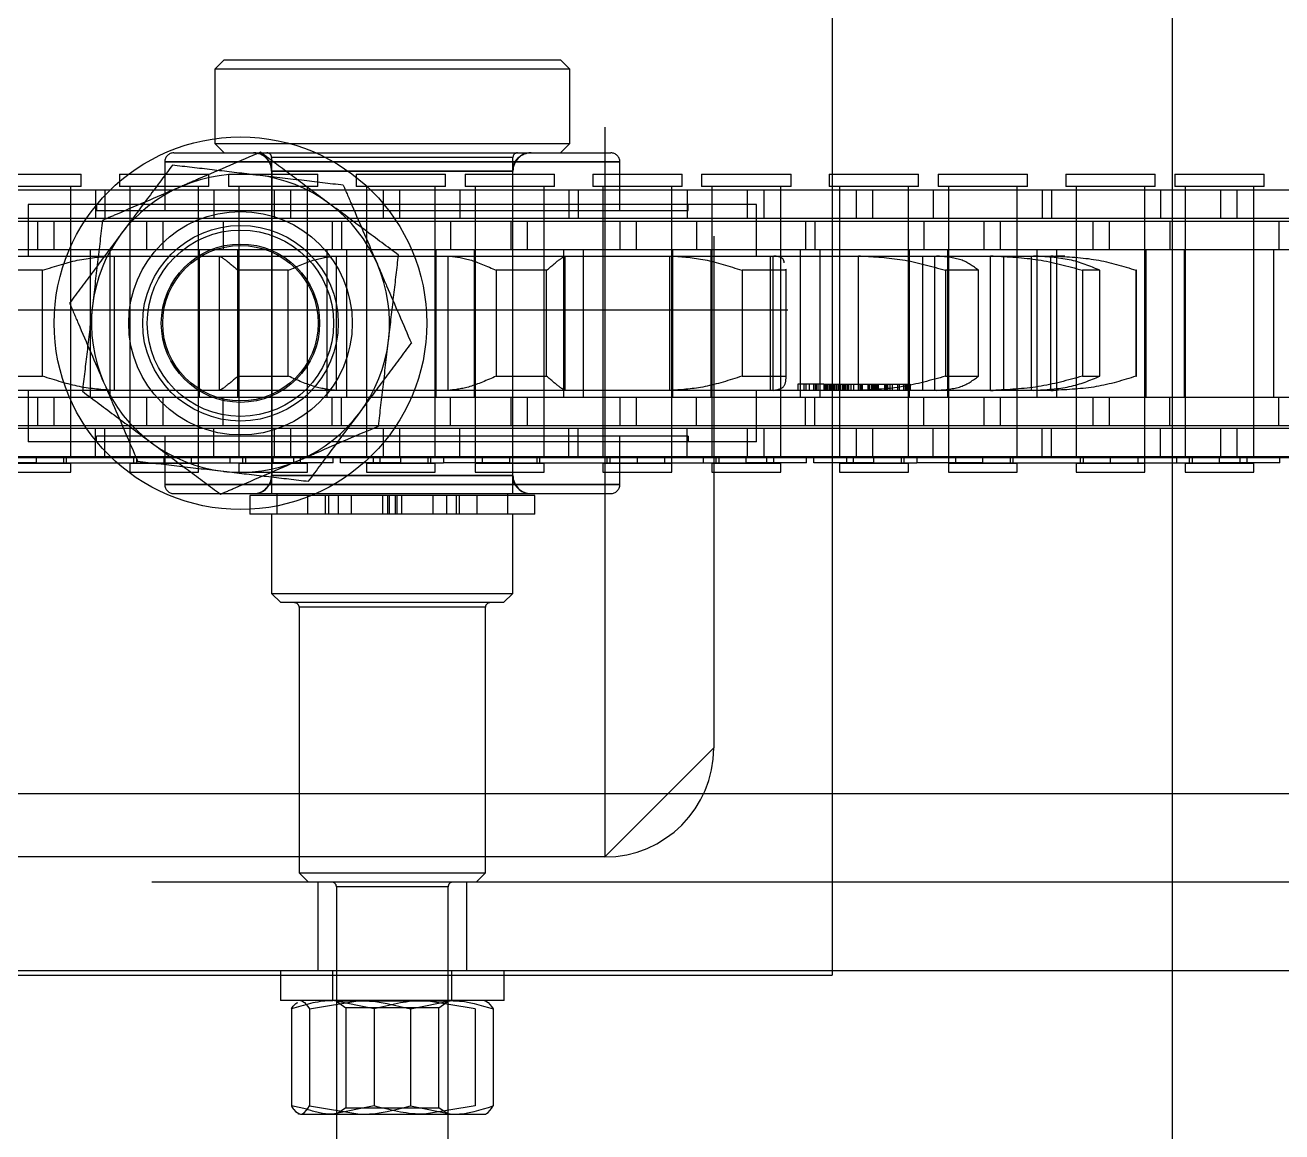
# Model space of a CAD drawing. Header units: metres. Extents: x 0 to 21025, y 0 to 14850.
# Drawn here: x 5740 to 5807.4, y 9038 to 9097.4 of the extents above; entities that cross this region are included whole.
import ezdxf

# ---------------------------------------------------------------- set-up
doc = ezdxf.new("R2010")
doc.units = ezdxf.units.M
doc.header["$LTSCALE"] = 25
doc.linetypes.add('HIDDEN2', pattern=[4.7625, 3.175, -1.5875])
doc.layers.add('SL4', color=4, linetype='Continuous')
doc.layers.add('ST1', color=7, linetype='HIDDEN2')

msp = doc.modelspace()

# ---------------------------------------------------------------- linework, layer by layer
at = {"layer": 'SL4'}
for p, q in [((5540.514, 9056.144), (6330.277, 9056.144)), ((6490.517, 9046.619), (5540.514, 9046.619)), ((5719.777, 9046.384), (5753.674, 9046.384)), ((5753.674, 9046.619), (5753.674, 9045.019)), ((5765.674, 9045.019), (5765.674, 9046.619)), ((5765.674, 9046.384), (5783.277, 9046.384)), ((5783.277, 9046.619), (5783.277, 9046.384)), ((5801.527, 9046.619), (5801.527, 9003.134)), ((5765.674, 9045.019), (5753.674, 9045.019)), ((5755.232, 9044.572), (5757.94, 9045.019)), ((5760.647, 9044.572), (5762.868, 9045.019)), ((5764.747, 9044.977), (5764.674, 9045.019)), ((5754.259, 9044.572), (5754.259, 9039.365)), ((5755.232, 9044.572), (5755.232, 9039.365)), ((5760.647, 9044.572), (5760.647, 9039.365)), ((5765.089, 9044.572), (5765.089, 9039.365)), ((5755.08, 9039.188), (5754.259, 9039.365)), ((5755.232, 9039.365), (5757.94, 9038.919)), ((5760.647, 9039.365), (5762.868, 9038.919)), ((5754.602, 9038.96), (5754.674, 9038.919)), ((5754.746, 9038.919), (5757.94, 9038.919)), ((5756.674, 9038.919), (5756.674, 9031.884)), ((5757.94, 9038.919), (5762.868, 9038.919)), ((5762.674, 9031.884), (5762.674, 9038.919)), ((5762.868, 9038.919), (5764.67, 9038.919)), ((5764.674, 9038.919), (5764.747, 9038.96))]:
    msp.add_line(p, q, dxfattribs=at)
for points, knots in [([(5754.259, 9044.572), (5754.3, 9044.641), (5754.413, 9044.833), (5754.531, 9044.886), (5754.606, 9044.92)], [0, 0, 0, 0, 0.360683, 1, 1, 1, 1]), ([(5754.746, 9045.019), (5754.79, 9045.012), (5754.955, 9044.987), (5755.115, 9044.747), (5755.232, 9044.572)], [0, 0, 0, 0, 0.268634, 1, 1, 1, 1]), ([(5757.94, 9045.019), (5758.004, 9045.018), (5758.918, 9045.012), (5759.814, 9044.784), (5760.647, 9044.572)], [0, 0, 0, 0, 0.070201, 1, 1, 1, 1]), ([(5762.868, 9045.019), (5762.921, 9045.018), (5763.671, 9045.012), (5764.406, 9044.784), (5765.089, 9044.572)], [0, 0, 0, 0, 0.070201, 1, 1, 1, 1]), ([(5764.603, 9045.019), (5764.647, 9045.012), (5764.812, 9044.987), (5764.972, 9044.747), (5765.089, 9044.572)], [0, 0, 0, 0, 0.268634, 1, 1, 1, 1]), ([(5754.259, 9039.365), (5754.3, 9039.298), (5754.459, 9039.036), (5754.623, 9038.969), (5754.746, 9038.919)], [0, 0, 0, 0, 0.257551, 1, 1, 1, 1]), ([(5754.746, 9038.919), (5754.79, 9038.925), (5754.955, 9038.95), (5755.115, 9039.19), (5755.232, 9039.365)], [0, 0, 0, 0, 0.268634, 1, 1, 1, 1]), ([(5757.94, 9038.919), (5758.004, 9038.919), (5758.918, 9038.925), (5759.814, 9039.153), (5760.647, 9039.365)], [0, 0, 0, 0, 0.070201, 1, 1, 1, 1]), ([(5762.868, 9038.919), (5762.921, 9038.919), (5763.671, 9038.925), (5764.406, 9039.153), (5765.089, 9039.365)], [0, 0, 0, 0, 0.070201, 1, 1, 1, 1]), ([(5764.603, 9038.919), (5764.647, 9038.925), (5764.812, 9038.95), (5764.972, 9039.19), (5765.089, 9039.365)], [0, 0, 0, 0, 0.2686336, 1, 1, 1, 1])]:
    msp.add_open_spline(points, degree=3, knots=knots, dxfattribs=at)
at = {"layer": 'ST1'}
for p, q in [((5771.077, 9330.034), (5771.077, 9052.734)), ((5776.927, 9324.184), (5776.927, 9058.584)), ((5783.277, 9121.619), (5783.277, 9046.619)), ((5801.527, 9121.619), (5801.527, 9046.619)), ((5750.649, 9095.529), (5750.149, 9095.029)), ((5750.649, 9095.529), (5768.699, 9095.529)), ((5769.199, 9095.029), (5768.699, 9095.529)), ((5769.199, 9095.029), (5750.149, 9095.029)), ((5750.149, 9095.029), (5750.149, 9091.029)), ((5769.199, 9091.029), (5769.199, 9095.029)), ((5750.149, 9091.029), (5769.199, 9091.029)), ((5750.149, 9091.029), (5750.649, 9090.529)), ((5768.699, 9090.529), (5769.199, 9091.029)), ((5747.459, 9090.04), (5747.459, 9087.44)), ((5747.459, 9090.04), (5771.889, 9090.04)), ((5771.889, 9090.04), (5747.459, 9090.04)), ((5747.948, 9090.529), (5771.401, 9090.529)), ((5766.149, 9090.279), (5753.199, 9090.279)), ((5753.199, 9090.279), (5753.199, 9072.239)), ((5766.149, 9072.239), (5766.149, 9090.279)), ((5771.889, 9087.44), (5771.889, 9090.04)), ((5738.178, 9089.384), (5742.975, 9089.384)), ((5742.975, 9088.725), (5742.975, 9089.384)), ((5745.03, 9089.384), (5749.827, 9089.384)), ((5745.03, 9089.384), (5745.03, 9088.725)), ((5749.827, 9088.725), (5749.827, 9089.384)), ((5750.878, 9089.384), (5755.675, 9089.384)), ((5750.878, 9089.384), (5750.878, 9088.725)), ((5753.199, 9089.551), (5753.199, 9073.216)), ((5766.125, 9089.551), (5753.224, 9089.551)), ((5753.224, 9073.216), (5753.224, 9089.551)), ((5753.224, 9089.551), (5766.125, 9089.551)), ((5755.675, 9088.725), (5755.675, 9089.384)), ((5757.73, 9089.384), (5762.527, 9089.384)), ((5757.73, 9089.384), (5757.73, 9088.725)), ((5762.527, 9088.725), (5762.527, 9089.384)), ((5763.578, 9089.384), (5768.375, 9089.384)), ((5763.578, 9089.384), (5763.578, 9088.725)), ((5766.125, 9089.551), (5766.125, 9073.216)), ((5766.149, 9073.216), (5766.149, 9089.551)), ((5768.375, 9088.725), (5768.375, 9089.384)), ((5770.43, 9089.384), (5775.227, 9089.384)), ((5770.43, 9089.384), (5770.43, 9088.725)), ((5775.227, 9088.725), (5775.227, 9089.384)), ((5776.278, 9089.384), (5781.075, 9089.384)), ((5776.278, 9089.384), (5776.278, 9088.725)), ((5781.075, 9088.725), (5781.075, 9089.384)), ((5783.13, 9089.384), (5787.927, 9089.384)), ((5783.13, 9089.384), (5783.13, 9088.725)), ((5787.927, 9088.725), (5787.927, 9089.384)), ((5788.978, 9089.384), (5793.775, 9089.384)), ((5788.978, 9089.384), (5788.978, 9088.725)), ((5793.775, 9088.725), (5793.775, 9089.384)), ((5795.83, 9089.384), (5800.627, 9089.384)), ((5795.83, 9089.384), (5795.83, 9088.725)), ((5800.627, 9088.725), (5800.627, 9089.384)), ((5801.678, 9089.384), (5806.475, 9089.384)), ((5801.678, 9089.384), (5801.678, 9088.725)), ((5806.475, 9088.725), (5806.475, 9089.384)), ((5742.975, 9088.725), (5738.178, 9088.725)), ((5742.422, 9074.227), (5742.422, 9088.725)), ((5749.827, 9088.725), (5745.03, 9088.725)), ((5745.583, 9088.725), (5745.583, 9074.227)), ((5749.273, 9074.227), (5749.273, 9088.725)), ((5755.675, 9088.725), (5750.878, 9088.725)), ((5751.432, 9088.725), (5751.432, 9074.227)), ((5755.122, 9074.227), (5755.122, 9088.725)), ((5762.527, 9088.725), (5757.73, 9088.725)), ((5758.283, 9088.725), (5758.283, 9074.227)), ((5761.973, 9074.227), (5761.973, 9088.725)), ((5768.375, 9088.725), (5763.578, 9088.725)), ((5764.132, 9088.725), (5764.132, 9074.227)), ((5767.822, 9074.227), (5767.822, 9088.725)), ((5775.227, 9088.725), (5770.43, 9088.725)), ((5770.983, 9088.725), (5770.983, 9074.227)), ((5774.673, 9074.227), (5774.673, 9088.725)), ((5781.075, 9088.725), (5776.278, 9088.725)), ((5776.832, 9088.725), (5776.832, 9074.227)), ((5780.522, 9074.227), (5780.522, 9088.725)), ((5787.927, 9088.725), (5783.13, 9088.725)), ((5783.683, 9088.725), (5783.683, 9074.227)), ((5787.373, 9074.227), (5787.373, 9088.725)), ((5793.775, 9088.725), (5788.978, 9088.725)), ((5789.532, 9088.725), (5789.532, 9074.227)), ((5793.222, 9074.227), (5793.222, 9088.725)), ((5800.627, 9088.725), (5795.83, 9088.725)), ((5796.383, 9088.725), (5796.383, 9074.227)), ((5800.073, 9074.227), (5800.073, 9088.725)), ((5806.475, 9088.725), (5801.678, 9088.725)), ((5802.232, 9088.725), (5802.232, 9074.227)), ((5805.922, 9074.227), (5805.922, 9088.725)), ((5734.657, 9088.541), (5743.752, 9088.541)), ((5742.422, 9087.021), (5742.422, 9088.541)), ((5743.752, 9088.541), (5743.752, 9087.021)), ((5743.752, 9088.541), (5750.102, 9088.541)), ((5744.253, 9088.541), (5744.253, 9087.021)), ((5745.583, 9088.541), (5745.583, 9087.021)), ((5749.273, 9087.021), (5749.273, 9088.541)), ((5750.102, 9088.541), (5750.102, 9087.021)), ((5750.102, 9088.541), (5759.197, 9088.541)), ((5751.432, 9088.541), (5751.432, 9087.021)), ((5753.348, 9087.021), (5753.348, 9088.541)), ((5754.208, 9088.541), (5754.208, 9087.021)), ((5755.122, 9087.021), (5755.122, 9088.541)), ((5758.283, 9088.541), (5758.283, 9087.021)), ((5759.197, 9088.541), (5760.057, 9088.541)), ((5759.197, 9087.021), (5759.197, 9088.541)), ((5760.057, 9088.541), (5769.152, 9088.541)), ((5760.057, 9088.541), (5760.057, 9087.021)), ((5761.973, 9087.021), (5761.973, 9088.541)), ((5763.303, 9088.541), (5763.303, 9087.021)), ((5764.132, 9088.541), (5764.132, 9087.021)), ((5767.822, 9087.021), (5767.822, 9088.541)), ((5769.152, 9088.541), (5769.152, 9087.021)), ((5769.152, 9088.541), (5775.502, 9088.541)), ((5769.653, 9088.541), (5769.653, 9087.021)), ((5770.983, 9088.541), (5770.983, 9087.021)), ((5774.673, 9087.021), (5774.673, 9088.541)), ((5775.502, 9088.541), (5775.502, 9087.021)), ((5775.502, 9088.541), (5784.597, 9088.541)), ((5776.832, 9088.541), (5776.832, 9087.021)), ((5778.748, 9087.021), (5778.748, 9088.541)), ((5779.608, 9088.541), (5779.608, 9087.021)), ((5780.522, 9087.021), (5780.522, 9088.541)), ((5783.683, 9088.541), (5783.683, 9087.021)), ((5784.597, 9088.541), (5785.457, 9088.541)), ((5784.597, 9087.021), (5784.597, 9088.541)), ((5785.457, 9088.541), (5794.552, 9088.541)), ((5785.457, 9088.541), (5785.457, 9087.021)), ((5787.373, 9087.021), (5787.373, 9088.541)), ((5788.703, 9088.541), (5788.703, 9087.021)), ((5789.532, 9088.541), (5789.532, 9087.021)), ((5793.222, 9087.021), (5793.222, 9088.541)), ((5794.552, 9088.541), (5794.552, 9087.021)), ((5794.552, 9088.541), (5800.902, 9088.541)), ((5795.053, 9088.541), (5795.053, 9087.021)), ((5796.383, 9088.541), (5796.383, 9087.021)), ((5800.073, 9087.021), (5800.073, 9088.541)), ((5800.902, 9088.541), (5800.902, 9087.021)), ((5800.902, 9088.541), (5809.997, 9088.541)), ((5802.232, 9088.541), (5802.232, 9087.021)), ((5804.148, 9087.021), (5804.148, 9088.541)), ((5805.008, 9088.541), (5805.008, 9087.021)), ((5805.922, 9087.021), (5805.922, 9088.541)), ((5740.13, 9087.759), (5740.13, 9084.989)), ((5779.218, 9087.759), (5740.13, 9087.759)), ((5743.795, 9087.759), (5743.795, 9087.44)), ((5743.795, 9087.44), (5775.554, 9087.44)), ((5775.554, 9087.44), (5775.554, 9087.759)), ((5779.218, 9084.989), (5779.218, 9087.759)), ((5734.657, 9087.021), (5743.752, 9087.021)), ((5737.402, 9086.869), (5746.497, 9086.869)), ((5740.649, 9085.349), (5740.649, 9086.869)), ((5741.508, 9086.869), (5741.508, 9085.349)), ((5742.422, 9085.349), (5742.422, 9086.869)), ((5743.752, 9087.021), (5750.102, 9087.021)), ((5745.583, 9086.869), (5745.583, 9085.349)), ((5746.497, 9086.869), (5747.357, 9086.869)), ((5746.497, 9085.349), (5746.497, 9086.869)), ((5747.357, 9086.869), (5756.452, 9086.869)), ((5747.357, 9086.869), (5747.357, 9085.349)), ((5749.273, 9085.349), (5749.273, 9086.869)), ((5750.102, 9087.021), (5759.197, 9087.021)), ((5750.603, 9086.869), (5750.603, 9085.349)), ((5751.432, 9086.869), (5751.432, 9085.349)), ((5755.122, 9085.349), (5755.122, 9086.869)), ((5756.452, 9086.869), (5756.452, 9085.349)), ((5756.452, 9086.869), (5762.802, 9086.869)), ((5756.953, 9086.869), (5756.953, 9085.349)), ((5758.283, 9086.869), (5758.283, 9085.349)), ((5759.197, 9087.021), (5760.057, 9087.021)), ((5760.057, 9087.021), (5769.152, 9087.021)), ((5761.973, 9085.349), (5761.973, 9086.869)), ((5762.802, 9086.869), (5762.802, 9085.349)), ((5762.802, 9086.869), (5771.897, 9086.869)), ((5764.132, 9086.869), (5764.132, 9085.349)), ((5766.048, 9085.349), (5766.048, 9086.869)), ((5766.908, 9086.869), (5766.908, 9085.349)), ((5767.822, 9085.349), (5767.822, 9086.869)), ((5769.152, 9087.021), (5775.502, 9087.021)), ((5770.983, 9086.869), (5770.983, 9085.349)), ((5771.897, 9086.869), (5772.757, 9086.869)), ((5771.897, 9085.349), (5771.897, 9086.869)), ((5772.757, 9086.869), (5781.852, 9086.869)), ((5772.757, 9086.869), (5772.757, 9085.349)), ((5774.673, 9085.349), (5774.673, 9086.869)), ((5775.502, 9087.021), (5784.597, 9087.021)), ((5776.003, 9086.869), (5776.003, 9085.349)), ((5776.832, 9086.869), (5776.832, 9085.349)), ((5780.522, 9085.349), (5780.522, 9086.869)), ((5781.852, 9086.869), (5781.852, 9085.349)), ((5781.852, 9086.869), (5788.202, 9086.869)), ((5782.353, 9086.869), (5782.353, 9085.349)), ((5783.683, 9086.869), (5783.683, 9085.349)), ((5784.597, 9087.021), (5785.457, 9087.021)), ((5785.457, 9087.021), (5794.552, 9087.021)), ((5787.373, 9085.349), (5787.373, 9086.869)), ((5788.202, 9086.869), (5788.202, 9085.349)), ((5788.202, 9086.869), (5797.297, 9086.869)), ((5789.532, 9086.869), (5789.532, 9085.349)), ((5791.448, 9085.349), (5791.448, 9086.869)), ((5792.308, 9086.869), (5792.308, 9085.349)), ((5793.222, 9085.349), (5793.222, 9086.869)), ((5794.552, 9087.021), (5800.902, 9087.021)), ((5796.383, 9086.869), (5796.383, 9085.349)), ((5797.297, 9086.869), (5798.157, 9086.869)), ((5797.297, 9085.349), (5797.297, 9086.869)), ((5798.157, 9086.869), (5807.252, 9086.869)), ((5798.157, 9086.869), (5798.157, 9085.349)), ((5800.073, 9085.349), (5800.073, 9086.869)), ((5800.902, 9087.021), (5809.997, 9087.021)), ((5801.403, 9086.869), (5801.403, 9085.349)), ((5802.232, 9086.869), (5802.232, 9085.349)), ((5805.922, 9085.349), (5805.922, 9086.869)), ((5807.252, 9086.869), (5807.252, 9085.349)), ((5807.252, 9086.869), (5813.602, 9086.869)), ((5737.402, 9085.349), (5746.497, 9085.349)), ((5742.422, 9077.419), (5742.422, 9085.349)), ((5743.468, 9085.349), (5743.468, 9077.419)), ((5744.537, 9077.419), (5744.537, 9085.349)), ((5745.583, 9085.349), (5745.583, 9077.419)), ((5746.497, 9085.349), (5747.357, 9085.349)), ((5747.357, 9085.349), (5756.452, 9085.349)), ((5749.273, 9077.419), (5749.273, 9085.349)), ((5749.317, 9085.349), (5749.317, 9077.419)), ((5751.388, 9077.419), (5751.388, 9085.349)), ((5751.432, 9085.349), (5751.432, 9077.419)), ((5755.122, 9077.419), (5755.122, 9085.349)), ((5756.168, 9085.349), (5756.168, 9077.419)), ((5756.452, 9085.349), (5762.802, 9085.349)), ((5757.237, 9077.419), (5757.237, 9085.349)), ((5758.283, 9085.349), (5758.283, 9077.419)), ((5761.973, 9077.419), (5761.973, 9085.349)), ((5762.017, 9085.349), (5762.017, 9077.419)), ((5762.802, 9085.349), (5771.897, 9085.349)), ((5764.088, 9077.419), (5764.088, 9085.349)), ((5764.132, 9085.349), (5764.132, 9077.419)), ((5767.822, 9077.419), (5767.822, 9085.349)), ((5768.868, 9085.349), (5768.868, 9077.419)), ((5769.937, 9077.419), (5769.937, 9085.349)), ((5770.983, 9085.349), (5770.983, 9077.419)), ((5771.897, 9085.349), (5772.757, 9085.349)), ((5772.757, 9085.349), (5781.852, 9085.349)), ((5774.673, 9077.419), (5774.673, 9085.349)), ((5774.717, 9085.349), (5774.717, 9077.419)), ((5776.788, 9077.419), (5776.788, 9085.349)), ((5776.832, 9085.349), (5776.832, 9077.419)), ((5780.522, 9077.419), (5780.522, 9085.349)), ((5781.568, 9085.349), (5781.568, 9077.419)), ((5781.852, 9085.349), (5788.202, 9085.349)), ((5782.637, 9077.419), (5782.637, 9085.349)), ((5783.683, 9085.349), (5783.683, 9077.419)), ((5787.373, 9077.419), (5787.373, 9085.349)), ((5787.417, 9085.349), (5787.417, 9077.419)), ((5788.202, 9085.349), (5797.297, 9085.349)), ((5789.488, 9077.419), (5789.488, 9085.349)), ((5789.532, 9085.349), (5789.532, 9077.419)), ((5793.222, 9077.419), (5793.222, 9085.349)), ((5794.268, 9085.349), (5794.268, 9077.419)), ((5795.337, 9077.419), (5795.337, 9085.349)), ((5796.383, 9085.349), (5796.383, 9077.419)), ((5797.297, 9085.349), (5798.157, 9085.349)), ((5798.157, 9085.349), (5807.252, 9085.349)), ((5800.073, 9077.419), (5800.073, 9085.349)), ((5800.117, 9085.349), (5800.117, 9077.419)), ((5802.188, 9077.419), (5802.188, 9085.349)), ((5802.232, 9085.349), (5802.232, 9077.419)), ((5805.922, 9077.419), (5805.922, 9085.349)), ((5806.968, 9085.349), (5806.968, 9077.419)), ((5807.252, 9085.349), (5813.602, 9085.349)), ((5739.2, 9084.989), (5744.682, 9084.989)), ((5744.682, 9084.989), (5744.77, 9084.989)), ((5744.77, 9077.779), (5744.77, 9084.989)), ((5744.77, 9084.989), (5750.392, 9084.989)), ((5750.392, 9077.779), (5750.392, 9084.989)), ((5750.392, 9084.989), (5750.399, 9084.989)), ((5750.399, 9084.989), (5756.632, 9084.989)), ((5756.632, 9084.989), (5756.682, 9084.989)), ((5756.682, 9077.779), (5756.682, 9084.989)), ((5756.682, 9084.989), (5762.666, 9084.989)), ((5762.666, 9077.779), (5762.666, 9084.989)), ((5762.666, 9084.989), (5762.716, 9084.989)), ((5762.716, 9084.989), (5768.95, 9084.989)), ((5768.95, 9084.989), (5768.956, 9084.989)), ((5768.956, 9077.779), (5768.956, 9084.989)), ((5768.956, 9084.989), (5774.579, 9084.989)), ((5774.579, 9077.779), (5774.579, 9084.989)), ((5774.579, 9084.989), (5774.667, 9084.989)), ((5774.667, 9084.989), (5780.148, 9084.989)), ((5779.96, 9084.989), (5779.96, 9077.779)), ((5780.11, 9077.779), (5780.11, 9084.989)), ((5780.148, 9084.989), (5784.694, 9084.989)), ((5784.694, 9077.779), (5784.694, 9084.989)), ((5784.694, 9084.989), (5784.809, 9084.989)), ((5784.809, 9084.989), (5784.694, 9084.989)), ((5784.809, 9084.989), (5788.877, 9084.989)), ((5788.13, 9084.989), (5788.13, 9077.779)), ((5788.799, 9077.779), (5788.799, 9084.989)), ((5788.877, 9084.989), (5791.791, 9084.989)), ((5791.791, 9077.779), (5791.791, 9084.989)), ((5791.791, 9084.989), (5791.919, 9084.989)), ((5791.919, 9084.989), (5791.791, 9084.989)), ((5791.919, 9084.989), (5794.084, 9084.989)), ((5792.477, 9084.989), (5792.477, 9077.779)), ((5793.975, 9077.779), (5793.975, 9084.989)), ((5794.084, 9084.989), (5795.014, 9084.989)), ((5795.014, 9077.779), (5795.014, 9084.989)), ((5795.014, 9084.989), (5795.141, 9084.989)), ((5795.141, 9084.989), (5795.014, 9084.989)), ((5795.141, 9084.989), (5795.282, 9084.989)), ((5795.778, 9084.979), (5795.282, 9084.989)), ((5740.904, 9084.227), (5738.528, 9084.227)), ((5740.904, 9078.541), (5740.904, 9084.227)), ((5754.093, 9084.227), (5751.392, 9084.227)), ((5751.392, 9084.227), (5751.392, 9078.541)), ((5754.093, 9078.541), (5754.093, 9084.227)), ((5765.255, 9084.227), (5765.255, 9078.541)), ((5767.956, 9084.227), (5765.255, 9084.227)), ((5767.956, 9078.541), (5767.956, 9084.227)), ((5778.445, 9084.227), (5778.445, 9078.541)), ((5780.82, 9084.227), (5778.445, 9084.227)), ((5780.82, 9084.227), (5780.805, 9084.284)), ((5780.82, 9078.541), (5780.82, 9084.227)), ((5780.822, 9078.483), (5780.822, 9084.284)), ((5789.37, 9084.227), (5789.37, 9078.541)), ((5791.134, 9084.227), (5789.37, 9084.227)), ((5791.134, 9078.541), (5791.134, 9084.227)), ((5796.714, 9084.227), (5796.714, 9078.541)), ((5797.652, 9084.227), (5796.714, 9084.227)), ((5797.652, 9078.541), (5797.652, 9084.227)), ((5799.591, 9084.227), (5799.591, 9078.541)), ((5799.614, 9084.227), (5799.591, 9084.227)), ((5799.614, 9078.541), (5799.614, 9084.227)), ((5701.527, 9082.101), (5928.916, 9082.101)), ((5738.528, 9078.541), (5740.904, 9078.541)), ((5751.392, 9078.541), (5754.093, 9078.541)), ((5765.255, 9078.541), (5767.956, 9078.541)), ((5778.445, 9078.541), (5780.82, 9078.541)), ((5789.37, 9078.541), (5791.134, 9078.541)), ((5796.714, 9078.541), (5797.652, 9078.541)), ((5799.591, 9078.541), (5799.614, 9078.541)), ((5744.682, 9077.779), (5739.2, 9077.779)), ((5740.13, 9077.779), (5740.13, 9075.009)), ((5744.77, 9077.779), (5744.682, 9077.779)), ((5750.392, 9077.779), (5744.77, 9077.779)), ((5750.399, 9077.779), (5750.392, 9077.779)), ((5756.632, 9077.779), (5750.399, 9077.779)), ((5756.682, 9077.779), (5756.632, 9077.779)), ((5762.666, 9077.779), (5756.682, 9077.779)), ((5762.716, 9077.779), (5762.666, 9077.779)), ((5768.95, 9077.779), (5762.716, 9077.779)), ((5768.956, 9077.779), (5768.95, 9077.779)), ((5774.579, 9077.779), (5768.956, 9077.779)), ((5774.667, 9077.779), (5774.579, 9077.779)), ((5780.148, 9077.779), (5774.667, 9077.779)), ((5779.218, 9075.009), (5779.218, 9077.779)), ((5784.694, 9077.779), (5780.148, 9077.779)), ((5782.275, 9078.113), (5781.435, 9078.113)), ((5781.435, 9078.113), (5781.435, 9077.779)), ((5781.77, 9078.113), (5781.77, 9077.779)), ((5781.873, 9078.113), (5781.873, 9077.779)), ((5782.043, 9078.113), (5782.043, 9077.779)), ((5782.427, 9078.113), (5782.275, 9078.113)), ((5782.275, 9078.113), (5782.275, 9077.779)), ((5782.378, 9078.113), (5782.378, 9077.779)), ((5782.842, 9078.113), (5782.427, 9078.113)), ((5782.427, 9078.113), (5782.427, 9077.779)), ((5782.519, 9078.113), (5782.519, 9077.779)), ((5782.842, 9078.113), (5785.271, 9078.113)), ((5782.842, 9078.113), (5782.842, 9077.779)), ((5782.901, 9078.113), (5782.901, 9077.779)), ((5782.902, 9078.113), (5782.902, 9077.779)), ((5782.952, 9078.113), (5782.952, 9077.779)), ((5782.965, 9078.113), (5782.965, 9077.779)), ((5782.966, 9078.113), (5782.966, 9077.779)), ((5783.024, 9078.113), (5783.024, 9077.779)), ((5783.1, 9078.113), (5783.1, 9077.779)), ((5783.109, 9078.113), (5783.109, 9077.779)), ((5783.139, 9078.113), (5783.139, 9077.779)), ((5783.214, 9078.113), (5783.214, 9077.779)), ((5783.216, 9078.113), (5783.216, 9077.779)), ((5783.224, 9078.113), (5783.224, 9077.779)), ((5783.237, 9078.113), (5783.237, 9077.779)), ((5783.33, 9078.113), (5783.33, 9077.779)), ((5783.35, 9078.113), (5783.35, 9077.779)), ((5783.358, 9078.113), (5783.358, 9077.779)), ((5783.427, 9078.113), (5783.427, 9077.779)), ((5783.52, 9078.113), (5783.52, 9077.779)), ((5783.604, 9078.113), (5783.604, 9077.779)), ((5783.683, 9078.113), (5783.683, 9077.779)), ((5783.732, 9078.113), (5783.732, 9077.779)), ((5783.835, 9078.113), (5783.835, 9077.779)), ((5783.868, 9078.113), (5783.868, 9077.779)), ((5783.87, 9078.113), (5783.87, 9077.779)), ((5783.903, 9078.113), (5783.903, 9077.779)), ((5783.942, 9078.113), (5783.942, 9077.779)), ((5783.977, 9078.113), (5783.977, 9077.779)), ((5783.98, 9078.113), (5783.98, 9077.779)), ((5784.005, 9078.113), (5784.005, 9077.779)), ((5784.009, 9078.113), (5784.009, 9077.779)), ((5784.097, 9078.113), (5784.097, 9077.779)), ((5784.111, 9078.113), (5784.111, 9077.779)), ((5784.127, 9078.113), (5784.127, 9077.779)), ((5784.146, 9078.113), (5784.146, 9077.779)), ((5784.154, 9078.113), (5784.154, 9077.779)), ((5784.288, 9078.113), (5784.288, 9077.779)), ((5784.447, 9077.779), (5784.447, 9078.113)), ((5784.809, 9077.779), (5784.694, 9077.779)), ((5784.782, 9077.779), (5784.782, 9078.113)), ((5788.877, 9077.779), (5784.809, 9077.779)), ((5784.83, 9078.113), (5784.83, 9077.779)), ((5784.892, 9078.113), (5784.892, 9077.779)), ((5785.191, 9078.113), (5785.191, 9077.779)), ((5785.232, 9078.113), (5785.232, 9077.779)), ((5785.253, 9078.113), (5785.253, 9077.779)), ((5785.271, 9078.113), (5785.662, 9078.113)), ((5785.271, 9078.113), (5785.271, 9077.779)), ((5785.381, 9078.113), (5785.381, 9077.779)), ((5785.427, 9078.113), (5785.427, 9077.779)), ((5785.507, 9078.113), (5785.507, 9077.779)), ((5785.561, 9078.113), (5785.561, 9077.779)), ((5785.616, 9078.113), (5785.616, 9077.779)), ((5785.633, 9078.113), (5785.633, 9077.779)), ((5785.654, 9078.113), (5785.654, 9077.779)), ((5785.662, 9078.113), (5785.662, 9077.779)), ((5785.662, 9078.113), (5786.509, 9078.113)), ((5785.734, 9078.113), (5785.734, 9077.779)), ((5785.757, 9078.113), (5785.757, 9077.779)), ((5786.092, 9078.113), (5786.092, 9077.779)), ((5786.119, 9078.113), (5786.119, 9077.779)), ((5786.165, 9078.113), (5786.165, 9077.779)), ((5786.203, 9078.113), (5786.203, 9077.779)), ((5786.251, 9078.113), (5786.251, 9077.779)), ((5786.372, 9078.113), (5786.372, 9077.779)), ((5786.509, 9078.113), (5786.509, 9077.779)), ((5786.509, 9078.113), (5786.791, 9078.113)), ((5786.791, 9078.113), (5786.875, 9078.113)), ((5786.791, 9078.113), (5786.791, 9077.779)), ((5786.875, 9078.113), (5786.875, 9077.779)), ((5786.875, 9078.113), (5787.2, 9078.113)), ((5787.11, 9078.113), (5787.11, 9077.779)), ((5787.2, 9078.113), (5787.2, 9077.779)), ((5787.2, 9078.113), (5787.236, 9078.113)), ((5787.236, 9078.113), (5787.236, 9077.779)), ((5787.236, 9078.113), (5787.443, 9078.113)), ((5787.278, 9078.113), (5787.278, 9077.779)), ((5787.316, 9078.113), (5787.316, 9077.779)), ((5787.433, 9078.113), (5787.433, 9077.779)), ((5787.443, 9078.113), (5787.443, 9077.779)), ((5787.443, 9078.113), (5787.478, 9078.113)), ((5787.464, 9078.113), (5787.464, 9077.779)), ((5787.478, 9078.113), (5787.478, 9077.779)), ((5791.791, 9077.779), (5788.877, 9077.779)), ((5791.919, 9077.779), (5791.791, 9077.779)), ((5791.791, 9077.779), (5791.919, 9077.779)), ((5794.084, 9077.779), (5791.919, 9077.779)), ((5795.014, 9077.779), (5794.084, 9077.779)), ((5795.141, 9077.779), (5795.014, 9077.779)), ((5795.014, 9077.779), (5795.141, 9077.779)), ((5795.282, 9077.779), (5795.141, 9077.779)), ((5737.402, 9077.419), (5746.497, 9077.419)), ((5740.649, 9075.899), (5740.649, 9077.419)), ((5741.508, 9077.419), (5741.508, 9075.899)), ((5742.422, 9075.899), (5742.422, 9077.419)), ((5745.583, 9077.419), (5745.583, 9075.899)), ((5746.497, 9077.419), (5747.357, 9077.419)), ((5746.497, 9075.899), (5746.497, 9077.419)), ((5747.357, 9077.419), (5756.452, 9077.419)), ((5747.357, 9077.419), (5747.357, 9075.899)), ((5749.273, 9075.899), (5749.273, 9077.419)), ((5750.603, 9075.899), (5750.603, 9077.419)), ((5751.432, 9077.419), (5751.432, 9075.899)), ((5755.122, 9075.899), (5755.122, 9077.419)), ((5756.452, 9075.899), (5756.452, 9077.419)), ((5756.452, 9077.419), (5762.802, 9077.419)), ((5756.953, 9075.899), (5756.953, 9077.419)), ((5758.283, 9077.419), (5758.283, 9075.899)), ((5761.973, 9075.899), (5761.973, 9077.419)), ((5762.802, 9075.899), (5762.802, 9077.419)), ((5762.802, 9077.419), (5771.897, 9077.419)), ((5764.132, 9077.419), (5764.132, 9075.899)), ((5766.048, 9075.899), (5766.048, 9077.419)), ((5766.908, 9077.419), (5766.908, 9075.899)), ((5767.822, 9075.899), (5767.822, 9077.419)), ((5770.983, 9077.419), (5770.983, 9075.899)), ((5771.897, 9077.419), (5772.757, 9077.419)), ((5771.897, 9075.899), (5771.897, 9077.419)), ((5772.757, 9077.419), (5781.852, 9077.419)), ((5772.757, 9077.419), (5772.757, 9075.899)), ((5774.673, 9075.899), (5774.673, 9077.419)), ((5776.003, 9075.899), (5776.003, 9077.419)), ((5776.832, 9077.419), (5776.832, 9075.899)), ((5780.522, 9075.899), (5780.522, 9077.419)), ((5781.852, 9075.899), (5781.852, 9077.419)), ((5781.852, 9077.419), (5788.202, 9077.419)), ((5782.353, 9075.899), (5782.353, 9077.419)), ((5783.683, 9077.419), (5783.683, 9075.899)), ((5787.373, 9075.899), (5787.373, 9077.419)), ((5788.202, 9075.899), (5788.202, 9077.419)), ((5788.202, 9077.419), (5797.297, 9077.419)), ((5789.532, 9077.419), (5789.532, 9075.899)), ((5791.448, 9075.899), (5791.448, 9077.419)), ((5792.308, 9077.419), (5792.308, 9075.899)), ((5793.222, 9075.899), (5793.222, 9077.419)), ((5796.383, 9077.419), (5796.383, 9075.899)), ((5797.297, 9077.419), (5798.157, 9077.419)), ((5797.297, 9075.899), (5797.297, 9077.419)), ((5798.157, 9077.419), (5807.252, 9077.419)), ((5798.157, 9077.419), (5798.157, 9075.899)), ((5800.073, 9075.899), (5800.073, 9077.419)), ((5801.403, 9075.899), (5801.403, 9077.419)), ((5802.232, 9077.419), (5802.232, 9075.899)), ((5805.922, 9075.899), (5805.922, 9077.419)), ((5807.252, 9075.899), (5807.252, 9077.419)), ((5807.252, 9077.419), (5813.602, 9077.419)), ((5734.657, 9075.747), (5743.752, 9075.747)), ((5737.402, 9075.899), (5746.497, 9075.899)), ((5742.422, 9074.227), (5742.422, 9075.747)), ((5743.752, 9074.227), (5743.752, 9075.747)), ((5743.752, 9075.747), (5750.102, 9075.747)), ((5744.253, 9074.227), (5744.253, 9075.747)), ((5745.583, 9075.747), (5745.583, 9074.227)), ((5746.497, 9075.899), (5747.357, 9075.899)), ((5747.357, 9075.899), (5756.452, 9075.899)), ((5749.273, 9073.894), (5749.273, 9075.747)), ((5750.102, 9074.227), (5750.102, 9075.747)), ((5750.102, 9075.747), (5759.197, 9075.747)), ((5751.432, 9075.747), (5751.432, 9074.227)), ((5753.348, 9074.227), (5753.348, 9075.747)), ((5754.208, 9075.747), (5754.208, 9074.227)), ((5755.122, 9074.227), (5755.122, 9075.747)), ((5756.452, 9075.899), (5762.802, 9075.899)), ((5758.283, 9075.747), (5758.283, 9074.227)), ((5759.197, 9075.747), (5760.057, 9075.747)), ((5759.197, 9074.227), (5759.197, 9075.747)), ((5760.057, 9075.747), (5769.152, 9075.747)), ((5760.057, 9075.747), (5760.057, 9074.227)), ((5761.973, 9074.227), (5761.973, 9075.747)), ((5762.802, 9075.899), (5771.897, 9075.899)), ((5763.303, 9074.227), (5763.303, 9075.747)), ((5764.132, 9075.747), (5764.132, 9073.894)), ((5767.822, 9074.227), (5767.822, 9075.747)), ((5769.152, 9074.227), (5769.152, 9075.747)), ((5769.152, 9075.747), (5775.502, 9075.747)), ((5769.653, 9074.227), (5769.653, 9075.747)), ((5770.983, 9075.747), (5770.983, 9074.227)), ((5771.897, 9075.899), (5772.757, 9075.899)), ((5772.757, 9075.899), (5781.852, 9075.899)), ((5774.673, 9073.894), (5774.673, 9075.747)), ((5775.502, 9074.227), (5775.502, 9075.747)), ((5775.502, 9075.747), (5784.597, 9075.747)), ((5776.832, 9075.747), (5776.832, 9074.227)), ((5778.748, 9074.227), (5778.748, 9075.747)), ((5779.608, 9075.747), (5779.608, 9074.227)), ((5780.522, 9074.227), (5780.522, 9075.747)), ((5781.852, 9075.899), (5788.202, 9075.899)), ((5783.683, 9075.747), (5783.683, 9074.227)), ((5784.597, 9075.747), (5785.457, 9075.747)), ((5784.597, 9074.227), (5784.597, 9075.747)), ((5785.457, 9075.747), (5794.552, 9075.747)), ((5785.457, 9075.747), (5785.457, 9074.227)), ((5787.373, 9074.227), (5787.373, 9075.747)), ((5788.202, 9075.899), (5797.297, 9075.899)), ((5788.703, 9074.227), (5788.703, 9075.747)), ((5789.532, 9075.747), (5789.532, 9073.894)), ((5793.222, 9074.227), (5793.222, 9075.747)), ((5794.552, 9074.227), (5794.552, 9075.747)), ((5794.552, 9075.747), (5800.902, 9075.747)), ((5795.053, 9074.227), (5795.053, 9075.747)), ((5796.383, 9075.747), (5796.383, 9074.227)), ((5797.297, 9075.899), (5798.157, 9075.899)), ((5798.157, 9075.899), (5807.252, 9075.899)), ((5800.073, 9073.894), (5800.073, 9075.747)), ((5800.902, 9074.227), (5800.902, 9075.747)), ((5800.902, 9075.747), (5809.997, 9075.747)), ((5802.232, 9075.747), (5802.232, 9074.227)), ((5804.148, 9074.227), (5804.148, 9075.747)), ((5805.008, 9075.747), (5805.008, 9074.227)), ((5805.922, 9074.227), (5805.922, 9075.747)), ((5807.252, 9075.899), (5813.602, 9075.899)), ((5743.795, 9075.009), (5743.795, 9075.327)), ((5775.554, 9075.327), (5743.795, 9075.327)), ((5747.459, 9075.327), (5747.459, 9072.727)), ((5771.889, 9072.727), (5771.889, 9075.327)), ((5775.554, 9075.327), (5775.554, 9075.009)), ((5779.218, 9075.009), (5740.13, 9075.009)), ((5928.978, 9074.164), (5701.527, 9074.164)), ((5734.657, 9074.227), (5743.752, 9074.227)), ((5740.577, 9073.894), (5737.025, 9073.894)), ((5742.422, 9073.858), (5738.732, 9073.858)), ((5740.577, 9073.894), (5740.577, 9074.227)), ((5740.577, 9073.894), (5753.277, 9073.894)), ((5742.053, 9073.858), (5742.053, 9074.227)), ((5742.196, 9073.894), (5742.196, 9074.227)), ((5742.422, 9073.384), (5742.422, 9073.858)), ((5743.752, 9074.227), (5750.102, 9074.227)), ((5749.273, 9073.858), (5745.583, 9073.858)), ((5745.583, 9073.858), (5745.583, 9073.384)), ((5745.809, 9073.894), (5745.809, 9074.227)), ((5745.952, 9074.227), (5745.952, 9073.858)), ((5747.428, 9073.894), (5747.428, 9074.227)), ((5748.904, 9073.858), (5748.904, 9074.227)), ((5749.273, 9073.384), (5749.273, 9073.858)), ((5750.102, 9074.227), (5759.197, 9074.227)), ((5750.98, 9073.894), (5750.98, 9074.227)), ((5755.122, 9073.858), (5751.432, 9073.858)), ((5751.432, 9073.858), (5751.432, 9073.384)), ((5751.658, 9073.894), (5751.658, 9074.227)), ((5751.801, 9074.227), (5751.801, 9073.858)), ((5753.277, 9073.894), (5753.277, 9074.227)), ((5756.507, 9073.894), (5753.277, 9073.894)), ((5754.384, 9073.894), (5754.384, 9074.227)), ((5754.753, 9073.858), (5754.753, 9074.227)), ((5755.122, 9073.384), (5755.122, 9073.858)), ((5756.507, 9073.894), (5756.507, 9074.227)), ((5756.898, 9073.894), (5756.898, 9074.227)), ((5760.128, 9073.894), (5756.898, 9073.894)), ((5761.973, 9073.858), (5758.283, 9073.858)), ((5758.283, 9073.858), (5758.283, 9073.384)), ((5758.652, 9074.227), (5758.652, 9073.858)), ((5759.021, 9073.894), (5759.021, 9074.227)), ((5759.197, 9074.227), (5760.057, 9074.227)), ((5760.057, 9074.227), (5769.152, 9074.227)), ((5760.128, 9073.894), (5760.128, 9074.227)), ((5760.128, 9073.894), (5762.425, 9073.894)), ((5761.604, 9073.858), (5761.604, 9074.227)), ((5761.747, 9073.894), (5761.747, 9074.227)), ((5761.973, 9073.384), (5761.973, 9073.858)), ((5762.425, 9074.227), (5762.425, 9073.894)), ((5765.977, 9073.894), (5762.425, 9073.894)), ((5767.822, 9073.858), (5764.132, 9073.858)), ((5764.132, 9073.858), (5764.132, 9073.384)), ((5764.501, 9074.227), (5764.501, 9073.858)), ((5765.977, 9073.894), (5765.977, 9074.227)), ((5765.977, 9073.894), (5778.677, 9073.894)), ((5767.453, 9073.858), (5767.453, 9074.227)), ((5767.596, 9073.894), (5767.596, 9074.227)), ((5767.822, 9073.384), (5767.822, 9073.858)), ((5769.152, 9074.227), (5775.502, 9074.227)), ((5774.673, 9073.858), (5770.983, 9073.858)), ((5770.983, 9073.858), (5770.983, 9073.384)), ((5771.209, 9073.894), (5771.209, 9074.227)), ((5771.352, 9074.227), (5771.352, 9073.858)), ((5772.828, 9073.894), (5772.828, 9074.227)), ((5774.304, 9073.858), (5774.304, 9074.227)), ((5774.673, 9073.384), (5774.673, 9073.858)), ((5775.502, 9074.227), (5784.597, 9074.227)), ((5776.38, 9073.894), (5776.38, 9074.227)), ((5780.522, 9073.858), (5776.832, 9073.858)), ((5776.832, 9073.858), (5776.832, 9073.384)), ((5777.058, 9073.894), (5777.058, 9074.227)), ((5777.201, 9074.227), (5777.201, 9073.858)), ((5778.677, 9073.894), (5778.677, 9074.227)), ((5781.907, 9073.894), (5778.677, 9073.894)), ((5779.784, 9073.894), (5779.784, 9074.227)), ((5780.153, 9073.858), (5780.153, 9074.227)), ((5780.522, 9073.384), (5780.522, 9073.858)), ((5781.907, 9073.894), (5781.907, 9074.227)), ((5782.298, 9073.894), (5782.298, 9074.227)), ((5785.528, 9073.894), (5782.298, 9073.894)), ((5787.373, 9073.858), (5783.683, 9073.858)), ((5783.683, 9073.858), (5783.683, 9073.384)), ((5784.052, 9074.227), (5784.052, 9073.858)), ((5784.421, 9073.894), (5784.421, 9074.227)), ((5784.597, 9074.227), (5785.457, 9074.227)), ((5785.457, 9074.227), (5794.552, 9074.227)), ((5785.528, 9073.894), (5785.528, 9074.227)), ((5785.528, 9073.894), (5787.825, 9073.894)), ((5787.004, 9073.858), (5787.004, 9074.227)), ((5787.147, 9073.894), (5787.147, 9074.227)), ((5787.373, 9073.384), (5787.373, 9073.858)), ((5787.825, 9074.227), (5787.825, 9073.894)), ((5791.377, 9073.894), (5787.825, 9073.894)), ((5793.222, 9073.858), (5789.532, 9073.858)), ((5789.532, 9073.858), (5789.532, 9073.384)), ((5789.901, 9074.227), (5789.901, 9073.858)), ((5791.377, 9073.894), (5791.377, 9074.227)), ((5791.377, 9073.894), (5804.077, 9073.894)), ((5792.853, 9073.858), (5792.853, 9074.227)), ((5792.996, 9073.894), (5792.996, 9074.227)), ((5793.222, 9073.384), (5793.222, 9073.858)), ((5794.552, 9074.227), (5800.902, 9074.227)), ((5800.073, 9073.858), (5796.383, 9073.858)), ((5796.383, 9073.858), (5796.383, 9073.384)), ((5796.609, 9073.894), (5796.609, 9074.227)), ((5796.752, 9074.227), (5796.752, 9073.858)), ((5798.228, 9073.894), (5798.228, 9074.227)), ((5799.704, 9073.858), (5799.704, 9074.227)), ((5800.073, 9073.384), (5800.073, 9073.858)), ((5800.902, 9074.227), (5809.997, 9074.227)), ((5801.78, 9073.894), (5801.78, 9074.227)), ((5805.922, 9073.858), (5802.232, 9073.858)), ((5802.232, 9073.858), (5802.232, 9073.384)), ((5802.458, 9073.894), (5802.458, 9074.227)), ((5802.601, 9074.227), (5802.601, 9073.858)), ((5804.077, 9073.894), (5804.077, 9074.227)), ((5807.307, 9073.894), (5804.077, 9073.894)), ((5805.184, 9073.894), (5805.184, 9074.227)), ((5805.553, 9073.858), (5805.553, 9074.227)), ((5805.922, 9073.384), (5805.922, 9073.858)), ((5807.307, 9073.894), (5807.307, 9074.227)), ((5738.732, 9073.384), (5742.422, 9073.384)), ((5745.583, 9073.384), (5749.273, 9073.384)), ((5751.432, 9073.384), (5755.122, 9073.384)), ((5766.125, 9073.216), (5753.224, 9073.216)), ((5753.224, 9073.216), (5766.125, 9073.216)), ((5758.283, 9073.384), (5761.973, 9073.384)), ((5764.132, 9073.384), (5767.822, 9073.384)), ((5770.983, 9073.384), (5774.673, 9073.384)), ((5776.832, 9073.384), (5780.522, 9073.384)), ((5783.683, 9073.384), (5787.373, 9073.384)), ((5789.532, 9073.384), (5793.222, 9073.384)), ((5796.383, 9073.384), (5800.073, 9073.384)), ((5802.232, 9073.384), (5805.922, 9073.384)), ((5747.459, 9072.727), (5771.889, 9072.727)), ((5771.889, 9072.727), (5747.459, 9072.727)), ((5747.948, 9072.239), (5771.401, 9072.239)), ((5767.318, 9072.139), (5752.031, 9072.139)), ((5752.031, 9072.139), (5752.031, 9071.139)), ((5753.474, 9072.239), (5753.474, 9071.139)), ((5753.474, 9072.139), (5753.474, 9071.139)), ((5755.127, 9072.139), (5755.127, 9071.139)), ((5756.078, 9072.139), (5756.078, 9071.139)), ((5756.253, 9072.139), (5756.253, 9071.139)), ((5756.77, 9072.139), (5756.77, 9071.139)), ((5757.474, 9072.139), (5757.474, 9071.139)), ((5759.174, 9071.139), (5759.174, 9072.139)), ((5759.424, 9072.139), (5759.424, 9071.139)), ((5759.513, 9072.139), (5759.513, 9071.139)), ((5759.836, 9072.139), (5759.836, 9071.139)), ((5759.924, 9072.139), (5759.924, 9071.139)), ((5760.174, 9072.139), (5760.174, 9071.139)), ((5761.874, 9071.139), (5761.874, 9072.139)), ((5762.578, 9072.139), (5762.578, 9071.139)), ((5763.095, 9072.139), (5763.095, 9071.139)), ((5763.27, 9072.139), (5763.27, 9071.139)), ((5764.221, 9072.139), (5764.221, 9071.139)), ((5765.874, 9071.139), (5765.874, 9072.239)), ((5765.874, 9071.139), (5765.874, 9072.139)), ((5767.318, 9071.139), (5767.318, 9072.139)), ((5767.318, 9071.139), (5752.031, 9071.139)), ((5753.199, 9071.139), (5753.199, 9066.884)), ((5766.149, 9066.884), (5766.149, 9071.139)), ((5753.199, 9066.884), (5766.149, 9066.884)), ((5753.199, 9066.884), (5753.699, 9066.384)), ((5765.649, 9066.384), (5753.699, 9066.384)), ((5765.649, 9066.384), (5766.149, 9066.884)), ((5754.674, 9066.134), (5754.674, 9051.884)), ((5764.674, 9066.134), (5754.721, 9066.134)), ((5764.674, 9051.884), (5764.674, 9066.134)), ((5771.077, 9052.734), (5776.927, 9058.584)), ((5540.514, 9056.144), (6330.277, 9056.144)), ((5771.077, 9052.734), (5725.627, 9052.734)), ((5754.674, 9051.884), (5764.674, 9051.884)), ((5754.674, 9051.884), (5755.174, 9051.384)), ((5764.174, 9051.384), (5764.674, 9051.884)), ((6540.514, 9051.381), (5540.514, 9051.381)), ((5764.174, 9051.384), (5755.174, 9051.384)), ((5755.674, 9051.381), (5755.674, 9046.619)), ((5762.674, 9051.134), (5756.674, 9051.134)), ((5756.674, 9051.134), (5756.674, 9038.919)), ((5762.674, 9038.919), (5762.674, 9051.134)), ((5763.674, 9046.619), (5763.674, 9051.381)), ((5753.674, 9046.384), (5765.674, 9046.384)), ((5756.474, 9046.619), (5756.474, 9045.019)), ((5762.874, 9045.019), (5762.874, 9046.619)), ((5758.701, 9044.572), (5756.48, 9045.019)), ((5756.674, 9045.019), (5756.674, 9044.993)), ((5762.674, 9044.993), (5756.674, 9044.993)), ((5756.674, 9044.993), (5757.174, 9044.643)), ((5764.116, 9044.572), (5761.409, 9045.019)), ((5762.174, 9044.643), (5762.674, 9044.993)), ((5762.674, 9044.993), (5762.674, 9045.019)), ((5757.21, 9044.643), (5757.174, 9044.643)), ((5757.174, 9044.643), (5757.174, 9039.269)), ((5762.174, 9044.643), (5757.21, 9044.643)), ((5758.701, 9044.572), (5758.701, 9039.365)), ((5762.174, 9039.269), (5762.174, 9044.643)), ((5764.116, 9044.572), (5764.116, 9039.365)), ((5758.701, 9039.365), (5756.48, 9038.919)), ((5764.116, 9039.365), (5761.409, 9038.919)), ((5757.174, 9039.269), (5756.674, 9038.919)), ((5757.174, 9039.269), (5762.174, 9039.269)), ((5762.674, 9038.919), (5762.174, 9039.269))]:
    msp.add_line(p, q, dxfattribs=at)
for radius in [10, 6, 5.25, 5, 4.25, 4.172]:
    msp.add_circle((5751.527, 9081.384), radius, dxfattribs=at)
for centre, radius, start, end in [((5747.948, 9090.04), 0.489, 90, 180), ((5752.222, 9089.551), 0.977, 0, 90), ((5752.248, 9089.553), 0.975, 359.89099, 89.89057), ((5752.949, 9090.279), 0.25, 0, 90), ((5767.1, 9089.553), 0.975, 90.10943, 180.10901), ((5766.399, 9090.279), 0.25, 90, 180), ((5767.126, 9089.551), 0.977, 90, 180), ((5771.401, 9090.04), 0.489, 0, 90), ((5751.527, 9081.384), 8, 53.31178, 113.31178), ((5751.527, 9081.384), 8, 113.31178, 173.31178), ((5751.527, 9081.384), 8, 353.31178, 53.31178), ((5751.527, 9081.384), 8, 173.31178, 233.31178), ((5751.527, 9081.384), 8, 293.31178, 353.31178), ((5751.527, 9081.384), 8, 233.31178, 293.31178), ((5752.222, 9073.216), 0.977, 270, 0), ((5752.248, 9073.214), 0.975, 270.10943, 0.10901), ((5767.1, 9073.214), 0.975, 179.89099, 269.89057), ((5767.126, 9073.216), 0.977, 180, 270), ((5747.948, 9072.727), 0.489, 180, 270), ((5771.401, 9072.727), 0.489, 270, 0), ((5754.424, 9066.134), 0.25, 0, 90), ((5764.924, 9066.134), 0.25, 90, 180), ((5771.077, 9058.584), 5.85, 270, 0), ((5756.424, 9051.134), 0.25, 0, 90), ((5762.924, 9051.134), 0.25, 90, 180)]:
    msp.add_arc(centre, radius, start, end, dxfattribs=at)
for points, knots in [([(5752.603, 9090.558), (5751.503, 9090.085), (5750.103, 9089.481), (5748.668, 9088.863), (5748.361, 9088.73)], [0, 0, 0, 0, 0.785622, 1, 1, 1, 1]), ([(5756.306, 9087.799), (5756.219, 9087.864), (5755.554, 9088.36), (5754.3, 9089.293), (5753.172, 9090.134), (5752.603, 9090.558)], [0, 0, 0, 0, 0.070086, 0.530782, 1, 1, 1, 1]), ([(5747.871, 9089.867), (5747.423, 9089.266), (5746.518, 9088.051), (5745.583, 9086.796), (5745.111, 9086.163)], [0, 0, 0, 0, 0.495458, 1, 1, 1, 1]), ([(5752.458, 9089.329), (5752.35, 9089.342), (5751.526, 9089.438), (5749.974, 9089.621), (5748.576, 9089.784), (5747.871, 9089.867)], [0, 0, 0, 0, 0.070086, 0.530782, 1, 1, 1, 1]), ([(5757.046, 9088.791), (5756.301, 9088.879), (5754.797, 9089.055), (5753.243, 9089.237), (5752.458, 9089.329)], [0, 0, 0, 0, 0.495458, 1, 1, 1, 1]), ([(5748.361, 9088.73), (5747.196, 9088.229), (5745.76, 9087.61), (5744.38, 9087.015), (5744.119, 9086.903)], [0, 0, 0, 0, 0.811304, 1, 1, 1, 1]), ([(5757.046, 9088.791), (5757.199, 9088.435), (5757.795, 9087.052), (5758.414, 9085.616), (5758.874, 9084.549)], [0, 0, 0, 0, 0.2575513, 1, 1, 1, 1]), ([(5760.01, 9085.039), (5759.409, 9085.487), (5758.195, 9086.392), (5756.94, 9087.327), (5756.306, 9087.799)], [0, 0, 0, 0, 0.495458, 1, 1, 1, 1]), ([(5744.119, 9086.903), (5744.032, 9086.158), (5743.855, 9084.654), (5743.673, 9083.1), (5743.581, 9082.315)], [0, 0, 0, 0, 0.495458, 1, 1, 1, 1]), ([(5745.111, 9086.163), (5745.046, 9086.075), (5744.551, 9085.411), (5743.617, 9084.157), (5742.776, 9083.029), (5742.352, 9082.459)], [0, 0, 0, 0, 0.070086, 0.530782, 1, 1, 1, 1]), ([(5740.904, 9084.227), (5741.581, 9084.443), (5742.934, 9084.875), (5744.1, 9084.951), (5744.682, 9084.989)], [0, 0, 0, 0, 0.500514, 1, 1, 1, 1]), ([(5750.399, 9084.989), (5750.475, 9084.951), (5750.628, 9084.876), (5751.137, 9084.443), (5751.392, 9084.227)], [0, 0, 0, 0, 0.499098, 1, 1, 1, 1]), ([(5754.093, 9084.227), (5754.589, 9084.443), (5755.58, 9084.875), (5756.282, 9084.951), (5756.632, 9084.989)], [0, 0, 0, 0, 0.500261, 1, 1, 1, 1]), ([(5758.874, 9084.549), (5759.04, 9084.164), (5759.658, 9082.728), (5760.261, 9081.33), (5760.701, 9080.308)], [0, 0, 0, 0, 0.268634, 1, 1, 1, 1]), ([(5759.472, 9080.452), (5759.485, 9080.561), (5759.582, 9081.384), (5759.764, 9082.937), (5759.927, 9084.334), (5760.01, 9085.039)], [0, 0, 0, 0, 0.070086, 0.530782, 1, 1, 1, 1]), ([(5762.716, 9084.989), (5763.066, 9084.951), (5763.768, 9084.875), (5764.759, 9084.443), (5765.255, 9084.227)], [0, 0, 0, 0, 0.499419, 1, 1, 1, 1]), ([(5767.956, 9084.227), (5768.211, 9084.443), (5768.72, 9084.875), (5768.873, 9084.951), (5768.95, 9084.989)], [0, 0, 0, 0, 0.500133, 1, 1, 1, 1]), ([(5774.667, 9084.989), (5775.249, 9084.951), (5776.414, 9084.875), (5777.767, 9084.443), (5778.445, 9084.227)], [0, 0, 0, 0, 0.499479, 1, 1, 1, 1]), ([(5780.717, 9084.623), (5780.707, 9084.681), (5780.662, 9084.94), (5780.373, 9084.967), (5780.148, 9084.989)], [0, 0, 0, 0, 0.226088, 1, 1, 1, 1]), ([(5784.809, 9084.989), (5785.553, 9084.951), (5787.042, 9084.875), (5788.594, 9084.443), (5789.37, 9084.227)], [0, 0, 0, 0, 0.499464, 1, 1, 1, 1]), ([(5791.134, 9084.227), (5790.847, 9084.443), (5790.274, 9084.875), (5789.343, 9084.951), (5788.877, 9084.989)], [0, 0, 0, 0, 0.500513, 1, 1, 1, 1]), ([(5791.919, 9084.989), (5792.734, 9084.951), (5794.367, 9084.876), (5795.931, 9084.443), (5796.714, 9084.227)], [0, 0, 0, 0, 0.499124, 1, 1, 1, 1]), ([(5797.652, 9084.227), (5797.131, 9084.443), (5796.088, 9084.875), (5794.752, 9084.951), (5794.084, 9084.989)], [0, 0, 0, 0, 0.500534, 1, 1, 1, 1]), ([(5795.141, 9084.989), (5795.929, 9084.951), (5797.509, 9084.876), (5798.896, 9084.443), (5799.591, 9084.227)], [0, 0, 0, 0, 0.499098, 1, 1, 1, 1]), ([(5742.352, 9082.459), (5742.505, 9082.103), (5743.101, 9080.721), (5743.72, 9079.284), (5744.18, 9078.218)], [0, 0, 0, 0, 0.257551, 1, 1, 1, 1]), ([(5743.581, 9082.315), (5743.568, 9082.207), (5743.472, 9081.383), (5743.29, 9079.831), (5743.126, 9078.433), (5743.043, 9077.728)], [0, 0, 0, 0, 0.0700858, 0.5307822, 1, 1, 1, 1]), ([(5757.942, 9076.604), (5758.007, 9076.692), (5758.503, 9077.357), (5759.437, 9078.61), (5760.277, 9079.738), (5760.701, 9080.308)], [0, 0, 0, 0, 0.070086, 0.530782, 1, 1, 1, 1]), ([(5758.934, 9075.864), (5759.022, 9076.609), (5759.198, 9078.113), (5759.38, 9079.668), (5759.472, 9080.452)], [0, 0, 0, 0, 0.495458, 1, 1, 1, 1]), ([(5744.682, 9077.779), (5744.1, 9077.816), (5742.934, 9077.892), (5741.581, 9078.324), (5740.904, 9078.541)], [0, 0, 0, 0, 0.499479, 1, 1, 1, 1]), ([(5751.392, 9078.541), (5751.137, 9078.324), (5750.628, 9077.892), (5750.475, 9077.816), (5750.399, 9077.779)], [0, 0, 0, 0, 0.500133, 1, 1, 1, 1]), ([(5756.632, 9077.779), (5756.282, 9077.816), (5755.58, 9077.892), (5754.589, 9078.324), (5754.093, 9078.541)], [0, 0, 0, 0, 0.499419, 1, 1, 1, 1]), ([(5765.255, 9078.541), (5764.759, 9078.324), (5763.768, 9077.892), (5763.067, 9077.816), (5762.716, 9077.779)], [0, 0, 0, 0, 0.500261, 1, 1, 1, 1]), ([(5768.95, 9077.779), (5768.873, 9077.816), (5768.72, 9077.892), (5768.211, 9078.324), (5767.956, 9078.541)], [0, 0, 0, 0, 0.4990977, 1, 1, 1, 1]), ([(5778.445, 9078.541), (5777.767, 9078.324), (5776.414, 9077.892), (5775.249, 9077.816), (5774.667, 9077.779)], [0, 0, 0, 0, 0.500514, 1, 1, 1, 1]), ([(5780.148, 9077.779), (5780.355, 9077.816), (5780.769, 9077.892), (5780.803, 9078.324), (5780.82, 9078.541)], [0, 0, 0, 0, 0.4994271, 1, 1, 1, 1]), ([(5789.37, 9078.541), (5788.594, 9078.324), (5787.042, 9077.892), (5785.553, 9077.816), (5784.809, 9077.779)], [0, 0, 0, 0, 0.500529, 1, 1, 1, 1]), ([(5788.877, 9077.779), (5789.343, 9077.816), (5790.274, 9077.892), (5790.847, 9078.324), (5791.134, 9078.541)], [0, 0, 0, 0, 0.49948, 1, 1, 1, 1]), ([(5796.714, 9078.541), (5795.932, 9078.324), (5794.369, 9077.892), (5792.736, 9077.816), (5791.919, 9077.779)], [0, 0, 0, 0, 0.500152, 1, 1, 1, 1]), ([(5794.084, 9077.779), (5794.752, 9077.816), (5796.088, 9077.892), (5797.131, 9078.324), (5797.652, 9078.541)], [0, 0, 0, 0, 0.499459, 1, 1, 1, 1]), ([(5799.591, 9078.541), (5798.897, 9078.324), (5797.51, 9077.892), (5795.93, 9077.816), (5795.141, 9077.779)], [0, 0, 0, 0, 0.500133, 1, 1, 1, 1]), ([(5744.18, 9078.218), (5744.346, 9077.832), (5744.965, 9076.396), (5745.567, 9074.998), (5746.008, 9073.976)], [0, 0, 0, 0, 0.268634, 1, 1, 1, 1]), ([(5743.043, 9077.728), (5743.645, 9077.28), (5744.859, 9076.375), (5746.114, 9075.44), (5746.747, 9074.968)], [0, 0, 0, 0, 0.495458, 1, 1, 1, 1]), ([(5755.182, 9072.9), (5755.63, 9073.502), (5756.535, 9074.716), (5757.47, 9075.971), (5757.942, 9076.604)], [0, 0, 0, 0, 0.495458, 1, 1, 1, 1]), ([(5754.693, 9074.037), (5755, 9074.169), (5756.435, 9074.788), (5757.835, 9075.391), (5758.934, 9075.864)], [0, 0, 0, 0, 0.214378, 1, 1, 1, 1]), ([(5746.747, 9074.968), (5746.835, 9074.903), (5747.5, 9074.408), (5748.753, 9073.474), (5749.881, 9072.633), (5750.451, 9072.209)], [0, 0, 0, 0, 0.070086, 0.530782, 1, 1, 1, 1]), ([(5746.008, 9073.976), (5746.753, 9073.889), (5748.256, 9073.712), (5749.811, 9073.53), (5750.595, 9073.438)], [0, 0, 0, 0, 0.495458, 1, 1, 1, 1]), ([(5750.451, 9072.209), (5750.711, 9072.321), (5752.092, 9072.916), (5753.528, 9073.535), (5754.693, 9074.037)], [0, 0, 0, 0, 0.188696, 1, 1, 1, 1]), ([(5750.595, 9073.438), (5750.704, 9073.425), (5751.527, 9073.329), (5753.08, 9073.147), (5754.477, 9072.983), (5755.182, 9072.9)], [0, 0, 0, 0, 0.070086, 0.530782, 1, 1, 1, 1]), ([(5756.48, 9045.019), (5756.428, 9045.018), (5755.678, 9045.012), (5754.943, 9044.784), (5754.259, 9044.572)], [0, 0, 0, 0, 0.0702006, 1, 1, 1, 1]), ([(5761.409, 9045.019), (5761.344, 9045.018), (5760.43, 9045.012), (5759.534, 9044.784), (5758.701, 9044.572)], [0, 0, 0, 0, 0.070201, 1, 1, 1, 1]), ([(5761.409, 9038.919), (5761.344, 9038.919), (5760.43, 9038.925), (5759.534, 9039.153), (5758.701, 9039.365)], [0, 0, 0, 0, 0.0702006, 1, 1, 1, 1]), ([(5756.48, 9038.919), (5756.428, 9038.919), (5755.955, 9038.921), (5755.492, 9039.063), (5755.08, 9039.188)], [0, 0, 0, 0, 0.111415, 1, 1, 1, 1])]:
    msp.add_open_spline(points, degree=3, knots=knots, dxfattribs=at)

doc.saveas('drawing.dxf')
